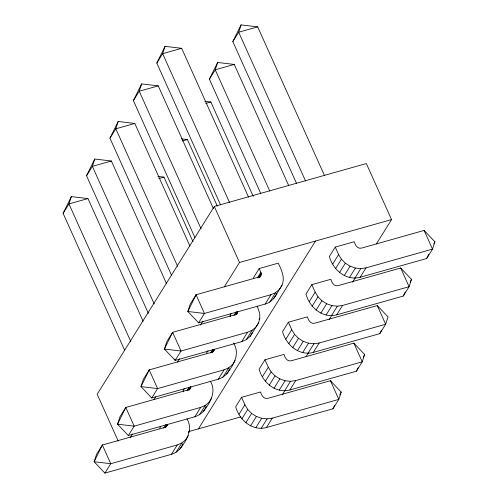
<?xml version="1.0" encoding="UTF-8"?>
<svg xmlns="http://www.w3.org/2000/svg" width="498" height="498" viewBox="0 0 498 498"><rect width="100%" height="100%" fill="white"/><g stroke="black" fill="none" stroke-linecap="round" stroke-linejoin="round"><path stroke-width="0.75" d="M166.494 426.736L167.527 424.539L165.579 427.67M189.396 389.984L190.958 386.971L189.396 389.48M182.766 443.724C181.253 448.997 176.497 452.707 171.418 454.338L104.897 473.1L94.128 461.746L96.506 454.419L102.358 445.025L165.081 427.334L167.272 425.485M179.797 449.152C186.408 440.711 193.436 429.413 186.968 418.862M213.343 351.607L214.383 349.409L212.428 352.54M206.191 406.163C204.678 411.429 199.922 415.145 194.843 416.77L128.328 435.532L117.553 424.178L119.931 416.851L125.782 407.457L188.505 389.772L190.697 387.917M203.221 411.591C209.832 403.143 216.86 391.851 210.393 381.3M236.376 314.668L237.807 311.841L236.245 314.344M229.615 368.595C228.103 373.861 223.347 377.577 218.267 379.208L151.753 397.97L140.978 386.61L143.356 379.283L149.213 369.896L211.93 352.204L214.121 350.349M226.646 374.023C233.587 365.015 240.403 354.053 233.512 343.054M260.977 275.22L261.207 273.271L259.221 268.528L278.226 263.168C281.6 269.96 285.267 277.872 281.955 285.422C277.162 292.233 274.143 301.838 265.117 304.079L198.602 322.841L187.827 311.48L190.205 304.154L196.063 294.766L258.779 277.075L260.977 275.22L259.67 277.286M237.546 312.788L235.355 314.636L172.638 332.328L166.78 341.721L164.402 349.048L175.178 360.403L241.692 341.64L246.329 339.617L250.071 336.455L258.53 322.99L259.813 318.266L259.682 313.223L257.242 306.17M276.465 293.465L276.097 294.816L273.495 298.893M143.088 321.222L87.965 198.571L71.332 196.604L68.961 203.931L63.103 213.325L124.6 350.15M166.513 283.655L111.39 161.003L94.757 159.036L92.385 166.363L86.528 175.757L148.342 313.298M189.937 246.093L134.815 123.442L118.188 121.475L115.81 128.801L109.952 138.189L171.449 275.021M213.362 208.525L158.239 85.874L141.613 83.907L139.235 91.234L133.377 100.627L194.874 237.459M248.577 197.189L181.664 48.306L165.037 46.345L162.659 53.666L156.802 63.059L220.527 204.852M288.747 185.667L234.259 64.429L217.632 62.468L215.254 69.795L209.397 79.182L260.697 193.33M324.596 175.75L257.684 26.867L241.057 24.9L238.679 32.227L232.821 41.62L296.547 183.413M341.198 392.057L338.821 399.384L332.963 408.771L266.449 427.533C252.274 431.361 239.196 419.945 235.685 406.742L241.542 397.348L260.547 391.988C261.425 395.132 263.753 399.421 267.706 398.388L330.423 380.696L341.198 392.057L339.823 394.839M364.623 354.489L362.245 361.816L356.387 371.209L289.873 389.971C275.699 393.8 262.62 382.377 259.109 369.174L264.967 359.78L283.972 354.42C284.85 357.564 287.178 361.853 291.131 360.82L353.848 343.134L364.623 354.489L363.247 357.278M411.473 279.359L409.095 286.686L403.243 296.073L336.723 314.836C322.548 318.664 309.47 307.247 305.959 294.044L311.816 284.651L330.821 279.291C331.699 282.434 334.027 286.724 337.98 285.69L400.697 267.999L411.473 279.359L410.103 282.148M434.897 241.791L432.519 249.118L426.668 258.512L360.147 277.274C345.973 281.102 332.894 269.679 329.383 256.476L335.241 247.083L354.246 241.723C355.13 244.867 357.452 249.156 361.405 248.129L424.122 230.437L434.897 241.791L433.87 243.883M63.103 213.325L71.332 196.604M86.528 175.757L94.757 159.036M109.952 138.189L118.188 121.475M133.377 100.627L141.613 83.907M156.802 63.059L165.037 46.345M209.397 79.182L217.632 62.468M232.821 41.62L241.057 24.9M332.963 408.771L334.681 405.291M356.387 371.209L358.106 367.723M379.812 333.641L385.67 324.248L388.048 316.927L377.272 305.567L314.555 323.258C310.603 324.291 308.274 319.996 307.397 316.859L288.392 322.218L282.534 331.606C286.045 344.809 299.124 356.232 313.298 352.403L379.812 333.641L381.53 330.162M403.243 296.073L405.297 291.896M426.668 258.512L428.722 254.329M376.332 243.983L391.54 219.599L366.347 163.549L214.308 206.433L97.185 394.26L118.225 441.085M104.897 473.1L110.755 463.706L177.276 444.944L181.907 442.921L185.654 439.765L188.256 435.682M128.328 435.532L134.18 426.145L200.7 407.383L205.332 405.36L209.079 402.197L211.681 398.12M151.753 397.97L157.605 388.577L224.125 369.815L228.756 367.792L232.504 364.629L235.106 360.552M198.602 322.841L204.454 313.447L270.974 294.685L275.606 292.662L279.353 289.5L281.955 285.422M130.177 437.786L132.649 433.833M154.019 399.564L155.662 396.925M177.444 361.996L179.498 358.703M200.457 325.088L202.923 321.135M224.293 286.867L239.494 262.483L391.54 219.599M159.665 428.18L160.835 426.3M184.26 388.739L183.09 390.619L183.65 391.864M206.514 353.051L208.077 350.548M231.109 313.609L229.939 315.483L230.499 316.728M253.364 277.921L259.221 268.528M163.686 428.162L166.027 424.402M187.111 390.594L189.066 387.463M210.536 353.032L212.876 349.272M233.96 315.464L236.301 311.711M257.385 277.896L260.902 272.263M165.162 427.284L166.724 424.782M188.194 390.345L190.541 386.591M211.619 352.783L213.574 349.652M235.05 315.215L237.39 311.462M258.474 277.654L261.207 273.271M259.277 277.405L261.232 274.274M171.418 454.338L177.276 444.944M194.843 416.77L200.7 407.383M218.267 379.208L224.125 369.815M241.692 341.64L247.55 332.253L252.181 330.224L255.928 327.068L258.53 322.99M265.117 304.079L270.974 294.685M176.049 452.315L181.907 442.921M199.48 414.747L205.332 405.36M222.905 377.185L228.756 367.792M246.329 339.617L252.181 330.224M269.754 302.049L275.606 292.662M188.362 432.843L189.539 430.963M259.028 319.517L259.813 318.266M198.391 428.865L315.52 241.038M239.046 414.212L244.898 404.818L241.542 397.348M262.471 376.644L268.322 367.256L264.967 359.78M285.896 339.082L291.753 329.688L288.392 322.218M309.32 301.514L315.178 292.127L311.816 284.651M332.745 263.952L338.603 254.559L335.241 247.083M241.866 418.868L247.724 409.474L244.898 404.818M265.291 381.3L271.149 371.906L268.322 367.256M288.716 343.732L294.573 334.345L291.753 329.688M312.14 306.17L317.998 296.777L315.178 292.127M335.565 268.603L341.423 259.209L338.603 254.559M245.788 422.833L251.646 413.446L247.724 409.474M269.213 385.271L275.07 375.878L271.149 371.906M292.637 347.704L298.495 338.316L294.573 334.345M316.062 310.142L321.92 300.748L317.998 296.777M339.487 272.574L345.344 263.181L341.423 259.209M250.55 425.852L256.402 416.465L261.674 418.32L267.096 418.893L272.3 418.146L338.821 399.384L330.423 380.696M273.975 388.291L279.832 378.897L285.099 380.758L290.521 381.331L295.725 380.578L362.245 361.816L353.848 343.134M297.399 350.723L303.257 341.329L308.523 343.19L313.945 343.763L319.15 343.01L385.67 324.248L377.272 305.567M320.824 313.155L326.682 303.768L331.948 305.623L337.37 306.195L342.58 305.448L409.095 286.686L400.697 267.999M344.249 275.593L350.106 266.2L355.373 268.061L360.795 268.634L366.005 267.88L432.519 249.118L424.122 230.437M255.816 427.714L261.674 418.32M279.241 390.146L285.099 380.758M302.666 352.584L308.523 343.19M326.097 315.016L331.948 305.623M349.521 277.448L355.373 268.061M261.238 428.286L267.096 418.893M284.663 390.718L290.521 381.331M308.094 353.157L313.945 343.763M331.519 315.589L337.37 306.195M354.943 278.021L360.795 268.634M282.223 394.902L285.099 390.289M306.058 356.68L308.523 352.721M329.072 319.772L331.948 315.159M352.497 282.204L355.373 277.591M266.449 427.533L272.3 418.146M289.873 389.971L295.725 380.578M313.298 352.403L319.15 343.01M336.723 314.836L342.58 305.448M360.147 277.274L366.005 267.88M250.071 336.455L252.673 332.378M181.664 48.306L162.659 53.666L229.572 202.549M257.684 26.867L238.679 32.227L305.591 181.11M158.239 85.874L139.235 91.234L201.049 228.775M234.259 64.429L215.254 69.795L269.742 191.027M134.815 123.442L115.81 128.801L177.624 266.337M205.718 103.441L210.835 101.997L253.214 196.287M111.39 161.003L92.385 166.363L154.199 303.905M182.293 141.002L187.41 139.565L217.358 206.203M87.965 198.571L68.961 203.931L130.769 341.472M158.868 178.57L163.985 177.126L192.981 241.642M247.55 332.253L181.029 351.009L164.402 349.048L172.638 332.328L181.029 351.009L175.178 360.403L174.555 359.021M188.705 431.598L240.876 416.882M204.79 101.281L210.835 101.997M181.365 138.849L187.41 139.565M157.941 176.41L163.985 177.126M345.344 263.181L350.106 266.2M321.92 300.748L326.682 303.768M298.495 338.316L303.257 341.329M275.07 375.878L279.832 378.897M251.646 413.446L256.402 416.465M214.308 206.433L239.494 262.483M102.358 445.025L94.128 461.746L110.755 463.706L102.358 445.025M125.782 407.457L117.553 424.178L134.18 426.145L125.782 407.457M149.213 369.896L140.978 386.61L157.605 388.577L149.213 369.896M196.063 294.766L187.827 311.48L204.454 313.447L196.063 294.766"/></g></svg>
